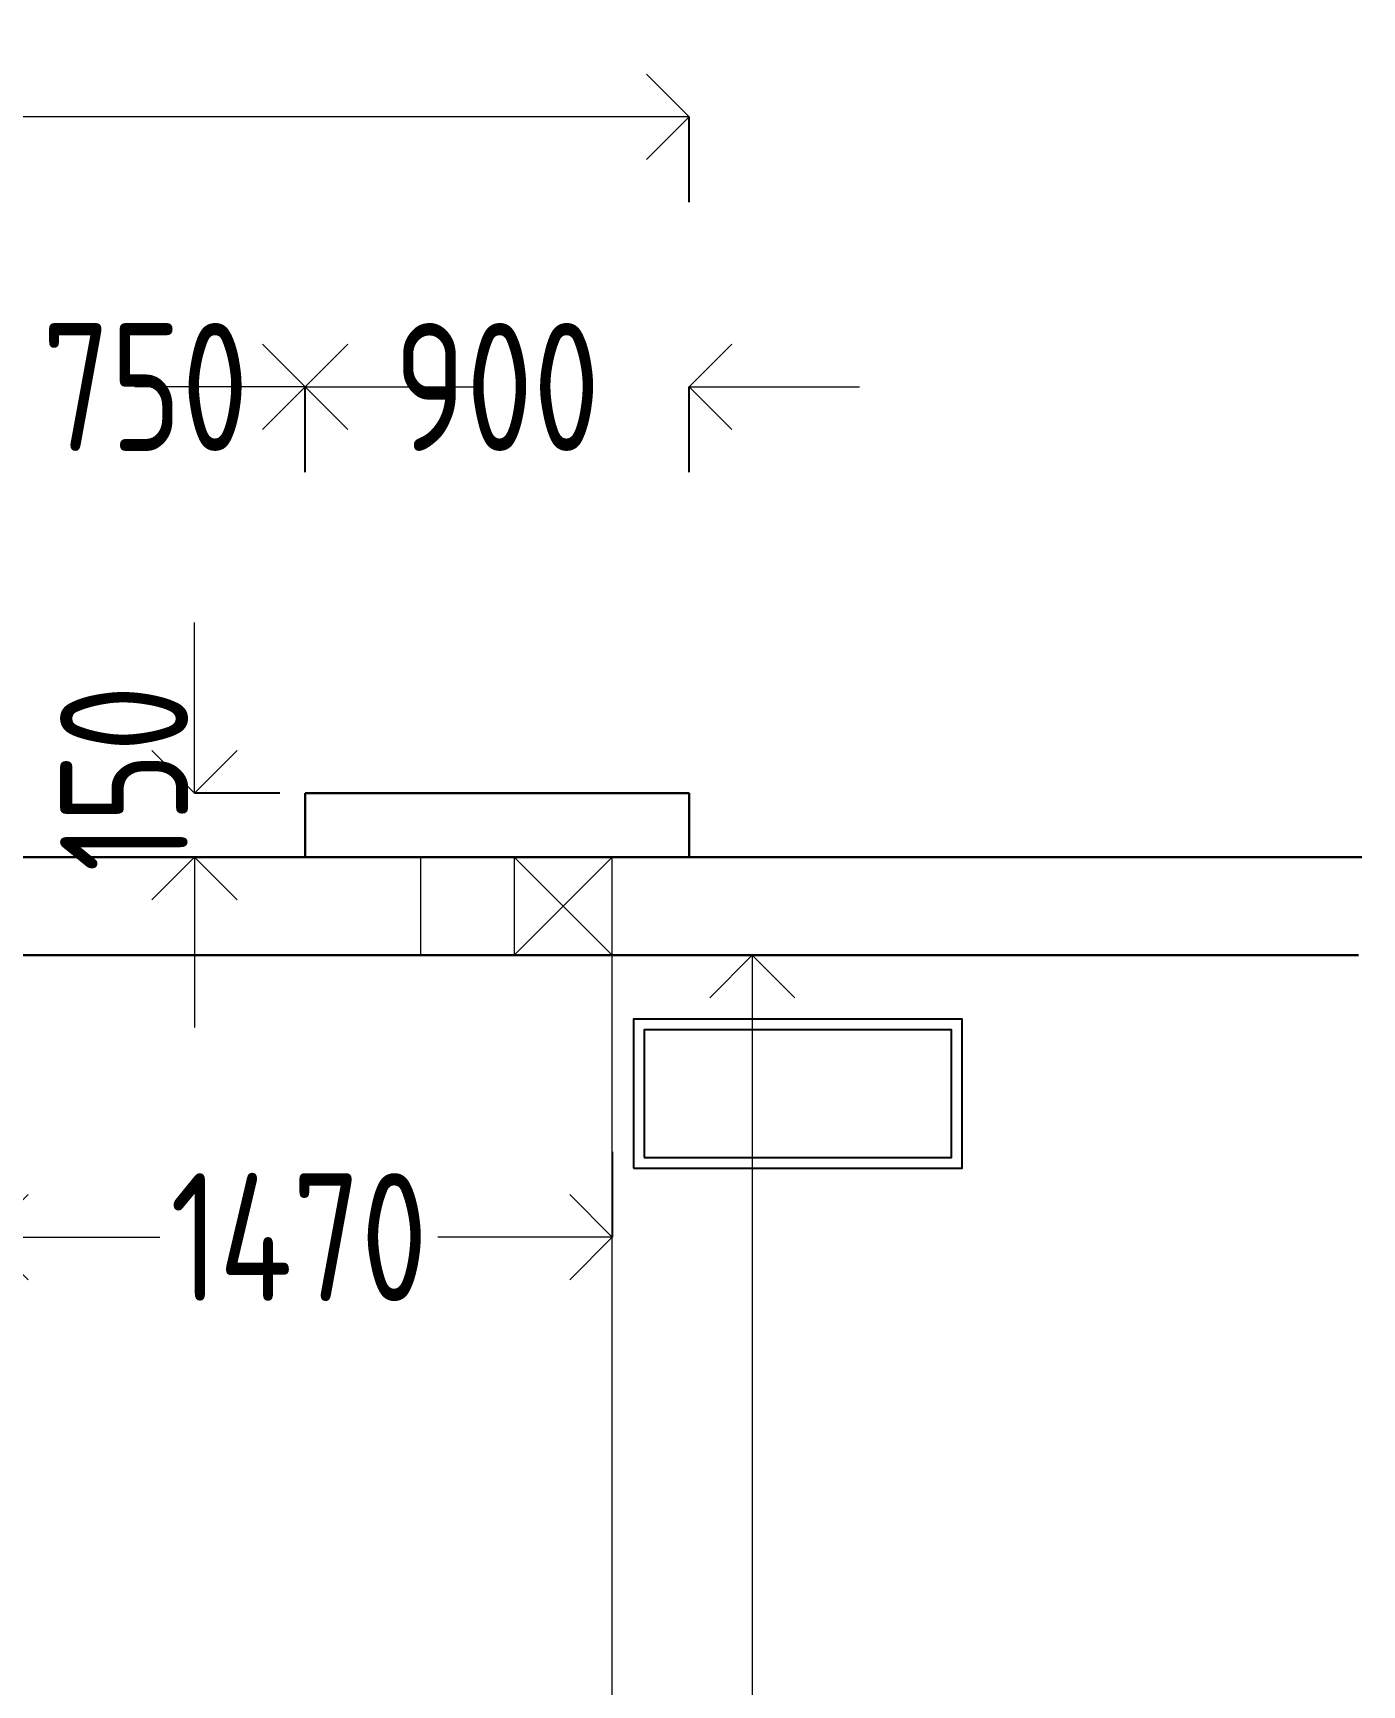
# Model space of a CAD drawing. Header units: inches. Extents: x -605 to 2991212, y -2872845 to 0.
# Drawn here: x 2408530 to 2411647, y -2720285 to -2716410 of the extents above; entities that cross this region are included whole.
import ezdxf

# ---------------------------------------------------------------- set-up
doc = ezdxf.new("R2010")
doc.units = ezdxf.units.IN
doc.header["$LTSCALE"] = 600
doc.header["$MEASUREMENT"] = 0
for name, color, linetype, lineweight in [('DIM', 251, 'Continuous', 0), ('rRCC 2', 40, 'Continuous', 15), ('WALLS', 7, 'Continuous', 30)]:
    doc.layers.add(name, color=color, linetype=linetype, lineweight=lineweight)
doc.layers.add('window', color=7, linetype='Continuous', lineweight=15, true_color=0x735461)
doc.styles.add('DIM', font='geniso.shx', dxfattribs={"width": 0.85})
doc.dimstyles.new('ST-100', dxfattribs={"dimscale": 100, "dimtxt": 2.5, "dimasz": 2, "dimexe": 0.18, "dimexo": 0.0625, "dimgap": 0.2, "dimtad": 0, "dimdec": 0, "dimzin": 0, "dimdsep": 46, "dimtxsty": 'DIM', "dimblk": 'OPEN90', "dimcen": 0.09, "dimclrd": 256, "dimclrt": 7, "dimadec": 0, "dimazin": 0, "dimtfac": 1, "dimtdec": 0, "dimtofl": 0, "dimtmove": 0, "dimatfit": 3, "dimldrblk": 'OPEN90', "dimfxl": 1, "dimtolj": 1, "dimtzin": 0, "dimlwd": -1, "dimarcsym": 0})

# ---------------------------------------------------------------- blocks, each defined once
blk = doc.blocks.new('_Open90')
at = {"color": 0, "linetype": 'ByBlock', "lineweight": -2}
for p, q in [((-0.5, 0.5), (0, 0)), ((0, 0), (-1, 0)), ((0, 0), (-0.5, -0.5))]:
    blk.add_line(p, q, dxfattribs=at)
blk = doc.blocks.new('*D2203')
at = {"layer": 'Defpoints', "color": 0}
for p in [(2409168.7, -2717239.9), (2409168.7, -2718342.8), (2408418.7, -2718457.8)]:
    blk.add_point(p, dxfattribs=at)
at = {"layer": 'DIM'}
for p, q in [((2408218.7, -2717239.9), (2408018.7, -2717239.9)), ((2409368.7, -2717239.9), (2409568.7, -2717239.9))]:
    blk.add_line(p, q, dxfattribs=at)
at = {"layer": 'DIM', "color": 0, "lineweight": -2}
for p, q in [((2408418.7, -2717439.9), (2408418.7, -2717239.9)), ((2409168.7, -2717439.9), (2409168.7, -2717239.9))]:
    blk.add_line(p, q, dxfattribs=at)
at = {"layer": 'DIM', "xscale": 200, "yscale": 200, "zscale": 200}
blk.add_blockref('_Open90', (2408418.7, -2717239.9), dxfattribs=at)
at = {"layer": 'DIM', "xscale": 200, "yscale": 200, "zscale": 200, "rotation": 180}
blk.add_blockref('_Open90', (2409168.7, -2717239.9), dxfattribs=at)
at = {"layer": 'DIM', "color": 7, "insert": (2408793.7, -2717239.9), "char_height": 300, "attachment_point": 5, "style": 'DIM'}
blk.add_mtext('\\A1;750', dxfattribs=at)
blk = doc.blocks.new('*D2204')
at = {"layer": 'Defpoints', "color": 0}
for p in [(2410068.7, -2717239.9), (2409168.7, -2718192.8), (2410068.7, -2718192.8)]:
    blk.add_point(p, dxfattribs=at)
at = {"layer": 'DIM'}
for p, q in [((2408968.7, -2717239.9), (2408768.7, -2717239.9)), ((2410268.7, -2717239.9), (2410468.7, -2717239.9))]:
    blk.add_line(p, q, dxfattribs=at)
at = {"layer": 'DIM', "color": 0, "lineweight": -2}
for p, q in [((2409168.7, -2717439.9), (2409168.7, -2717239.9)), ((2410068.7, -2717439.9), (2410068.7, -2717239.9))]:
    blk.add_line(p, q, dxfattribs=at)
at = {"layer": 'DIM', "xscale": 200, "yscale": 200, "zscale": 200}
blk.add_blockref('_Open90', (2409168.7, -2717239.9), dxfattribs=at)
at = {"layer": 'DIM', "xscale": 200, "yscale": 200, "zscale": 200, "rotation": 180}
blk.add_blockref('_Open90', (2410068.7, -2717239.9), dxfattribs=at)
at = {"layer": 'DIM', "color": 7, "insert": (2409618.7, -2717239.9), "char_height": 300, "attachment_point": 5, "style": 'DIM'}
blk.add_mtext('\\A1;900', dxfattribs=at)
blk = doc.blocks.new('*D2205')
at = {"layer": 'Defpoints', "color": 0}
for p in [(2410068.7, -2718192.8), (2408909, -2718342.8), (2410068.7, -2718342.8)]:
    blk.add_point(p, dxfattribs=at)
at = {"layer": 'DIM'}
for p, q in [((2408909, -2717992.8), (2408909, -2717792.8)), ((2408909, -2718542.8), (2408909, -2718742.8))]:
    blk.add_line(p, q, dxfattribs=at)
at = {"layer": 'DIM', "color": 0, "lineweight": -2}
for p, q in [((2409109, -2718192.8), (2408909, -2718192.8)), ((2409109, -2718342.8), (2408909, -2718342.8))]:
    blk.add_line(p, q, dxfattribs=at)
at = {"layer": 'DIM', "xscale": 200, "yscale": 200, "zscale": 200}
for p, rotation in [((2408909, -2718192.8), 270), ((2408909, -2718342.8), 90)]:
    blk.add_blockref('_Open90', p, dxfattribs=dict(at, rotation=rotation))
at = {"layer": 'DIM', "color": 7, "insert": (2408743.8, -2718158.3), "char_height": 300, "attachment_point": 5, "rotation": 90, "style": 'DIM'}
blk.add_mtext('\\A1;150', dxfattribs=at)
blk = doc.blocks.new('*D2206')
at = {"layer": 'Defpoints', "color": 0}
for p in [(2402538.7, -2716606.5), (2402538.7, -2718192.8), (2410068.7, -2718192.8)]:
    blk.add_point(p, dxfattribs=at)
at = {"layer": 'DIM', "color": 0, "lineweight": -2}
for p, q in [((2402538.7, -2716806.5), (2402538.7, -2716606.5)), ((2410068.7, -2716806.5), (2410068.7, -2716606.5))]:
    blk.add_line(p, q, dxfattribs=at)
at = {"layer": 'DIM'}
for p, q in [((2402738.7, -2716606.5), (2405964.9, -2716606.5)), ((2409868.7, -2716606.5), (2406642.6, -2716606.5))]:
    blk.add_line(p, q, dxfattribs=at)
at = {"layer": 'DIM', "xscale": 200, "yscale": 200, "zscale": 200, "rotation": 180}
blk.add_blockref('_Open90', (2402538.7, -2716606.5), dxfattribs=at)
at = {"layer": 'DIM', "xscale": 200, "yscale": 200, "zscale": 200}
blk.add_blockref('_Open90', (2410068.7, -2716606.5), dxfattribs=at)
at = {"layer": 'DIM', "color": 7, "insert": (2406303.7, -2716606.5), "char_height": 300, "attachment_point": 5, "style": 'DIM'}
blk.add_mtext('\\A1;7530', dxfattribs=at)
blk = doc.blocks.new('*D2256')
at = {"layer": 'Defpoints', "color": 0}
for p in [(2409888.8, -2718572.8), (2410217.1, -2718572.8), (2409888.8, -2743158.3)]:
    blk.add_point(p, dxfattribs=at)
at = {"layer": 'DIM', "color": 0, "lineweight": -2}
for p, q in [((2410017.1, -2718572.8), (2410217.1, -2718572.8)), ((2410017.1, -2743158.3), (2410217.1, -2743158.3))]:
    blk.add_line(p, q, dxfattribs=at)
at = {"layer": 'DIM'}
for p, q in [((2410217.1, -2718772.8), (2410217.1, -2730424.8)), ((2410217.1, -2742958.3), (2410217.1, -2731306.3))]:
    blk.add_line(p, q, dxfattribs=at)
at = {"layer": 'DIM', "xscale": 200, "yscale": 200, "zscale": 200}
for p, rotation in [((2410217.1, -2718572.8), 90), ((2410217.1, -2743158.3), 270)]:
    blk.add_blockref('_Open90', p, dxfattribs=dict(at, rotation=rotation))
at = {"layer": 'DIM', "color": 7, "insert": (2410217.1, -2730865.5), "char_height": 300, "attachment_point": 5, "rotation": 90, "style": 'DIM'}
blk.add_mtext('\\A1;24585', dxfattribs=at)
blk = doc.blocks.new('*D2259')
at = {"layer": 'Defpoints', "color": 0}
for p in [(2408418.7, -2718572.8), (2409888.8, -2718572.8), (2409888.8, -2719234.2)]:
    blk.add_point(p, dxfattribs=at)
at = {"layer": 'DIM', "color": 0, "lineweight": -2}
for p, q in [((2408418.7, -2719034.2), (2408418.7, -2719234.2)), ((2409888.8, -2719034.2), (2409888.8, -2719234.2))]:
    blk.add_line(p, q, dxfattribs=at)
at = {"layer": 'DIM'}
for p, q in [((2408618.7, -2719234.2), (2408827.7, -2719234.2)), ((2409688.8, -2719234.2), (2409479.9, -2719234.2))]:
    blk.add_line(p, q, dxfattribs=at)
at = {"layer": 'DIM', "xscale": 200, "yscale": 200, "zscale": 200, "rotation": 180}
blk.add_blockref('_Open90', (2408418.7, -2719234.2), dxfattribs=at)
at = {"layer": 'DIM', "xscale": 200, "yscale": 200, "zscale": 200}
blk.add_blockref('_Open90', (2409888.8, -2719234.2), dxfattribs=at)
at = {"layer": 'DIM', "color": 7, "insert": (2409153.8, -2719234.2), "char_height": 300, "attachment_point": 5, "style": 'DIM'}
blk.add_mtext('\\A1;1470', dxfattribs=at)

msp = doc.modelspace()

# ---------------------------------------------------------------- linework, layer by layer
at = {"color": 3, "linetype": 'ByBlock'}
msp.add_lwpolyline([(2409938.8, -2719072.8), (2410708.8, -2719072.8), (2410708.8, -2718722.8), (2409938.8, -2718722.8)], close=True, dxfattribs=at)
at = {"color": 2, "linetype": 'ByBlock'}
msp.add_lwpolyline([(2409963.8, -2719047.8), (2410683.8, -2719047.8), (2410683.8, -2718747.8), (2409963.8, -2718747.8)], close=True, dxfattribs=at)
at = {"layer": 'rRCC 2', "color": 6}
for p, q in [((2409888.8, -2718342.8), (2409658.8, -2718572.8)), ((2409888.8, -2718572.8), (2409658.8, -2718342.8))]:
    msp.add_line(p, q, dxfattribs=at)
for points in [[(2409888.8, -2718572.8), (2409888.8, -2718342.8), (2409438.8, -2718342.8), (2409438.8, -2718572.8)], [(2409888.8, -2718342.8), (2409658.8, -2718342.8), (2409658.8, -2718572.8), (2409888.8, -2718572.8)]]:
    msp.add_lwpolyline(points, close=True, dxfattribs=at)
at = {"layer": 'WALLS', "linetype": 'ByBlock'}
for p, q in [((2410068.7, -2718192.8), (2409168.7, -2718192.8)), ((2409168.7, -2718342.8), (2409168.7, -2718192.8)), ((2410068.7, -2718342.8), (2410068.7, -2718192.8))]:
    msp.add_line(p, q, dxfattribs=at)
for points in [[(2408418.7, -2718342.8), (2411646.6, -2718342.8)], [(2408418.7, -2718572.8), (2411638.7, -2718572.8)]]:
    msp.add_lwpolyline(points, dxfattribs=at)
at = {"layer": 'window', "color": 146, "linetype": 'ByBlock', "true_color": 0x105689}
msp.add_line((2409888.8, -2743158.3), (2409888.8, -2718572.8), dxfattribs=at)

# ---------------------------------------------------------------- dimensions: what is measured, and where the dimension line sits
at = {"layer": 'DIM'}
for base, p1, p2, override, picture, middle in [((2402538.7, -2716606.5), (2410068.7, -2718192.8), (2402538.7, -2718192.8), {"dimtxt": 3, "dimexe": 0, "dimexo": 0, "dimtmove": 1, "dimfxl": 2, "dimfxlon": 1, "dimtfillclr": 256, "dimarcsym": 1}, '*D2206', (2406303.7, -2716606.5)), ((2409168.7, -2717239.9), (2408418.7, -2718457.8), (2409168.7, -2718342.8), {"dimtxt": 3, "dimexe": 0, "dimexo": 0, "dimtmove": 1, "dimfxl": 2, "dimfxlon": 1, "dimtfillclr": 256, "dimarcsym": 1}, '*D2203', (2408793.7, -2717239.9)), ((2410068.7, -2717239.9), (2409168.7, -2718192.8), (2410068.7, -2718192.8), {"dimtxt": 3, "dimexe": 0, "dimexo": 0, "dimtmove": 1, "dimfxl": 2, "dimfxlon": 1, "dimtfillclr": 256, "dimarcsym": 1}, '*D2204', (2409618.7, -2717239.9)), ((2409888.8, -2719234.2), (2408418.7, -2718572.8), (2409888.8, -2718572.8), {"dimtxt": 3, "dimexe": 0, "dimexo": 0, "dimfxl": 2, "dimfxlon": 1, "dimtfillclr": 256, "dimarcsym": 1}, '*D2259', (2409153.8, -2719234.2))]:
    dim = msp.add_linear_dim(base=base, p1=p1, p2=p2, dimstyle='ST-100', override=override, dxfattribs=at)
    dim.commit()
    dim.dimension.update_dxf_attribs({"geometry": picture, "text_midpoint": middle})
for base, p1, p2, override, picture, middle in [((2408909, -2718342.8), (2410068.7, -2718192.8), (2410068.7, -2718342.8), {"dimtxt": 3, "dimexe": 0, "dimexo": 0, "dimtmove": 1, "dimfxl": 2, "dimfxlon": 1, "dimtfillclr": 256, "dimarcsym": 1}, '*D2205', (2408743.8, -2718158.3)), ((2410217.089, -2718572.7855), (2409888.7749, -2743158.2849), (2409888.7749, -2718572.7855), {"dimtxt": 3, "dimexe": 0, "dimexo": 0, "dimfxl": 2, "dimfxlon": 1, "dimtfillclr": 256, "dimarcsym": 1}, '*D2256', (2410217.089, -2730865.5352))]:
    dim = msp.add_linear_dim(base=base, p1=p1, p2=p2, angle=90, dimstyle='ST-100', override=override, dxfattribs=at)
    dim.commit()
    dim.dimension.update_dxf_attribs({"geometry": picture, "text_midpoint": middle})

doc.saveas('drawing.dxf')
